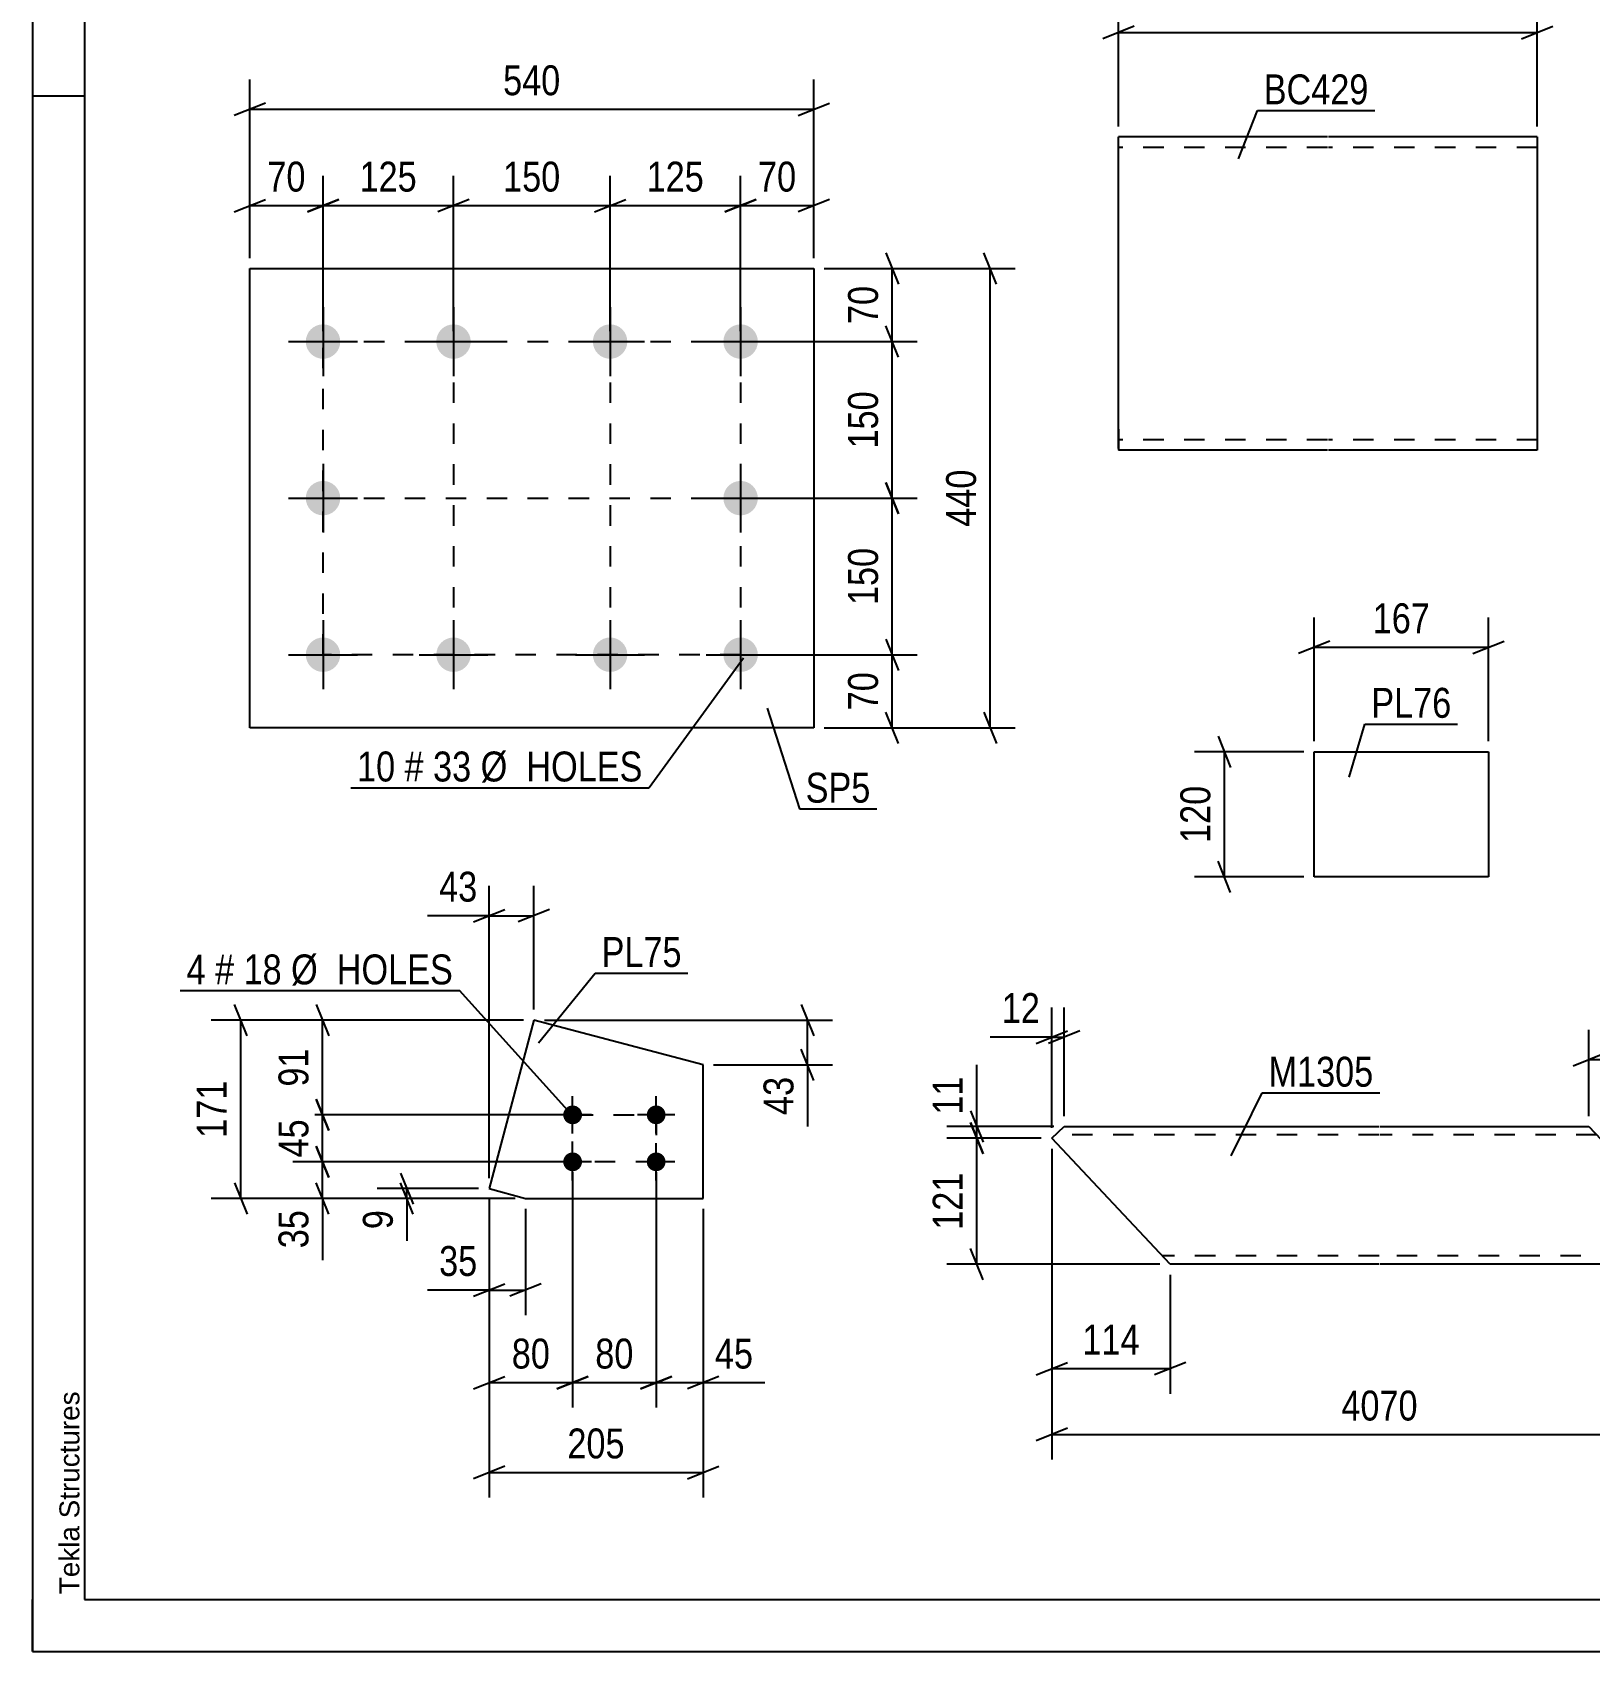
# Model space of a CAD drawing. Header units: millimetres. Extents: x 0 to 420, y 0 to 297.
# Drawn here: x 0 to 149.2, y 0 to 155.1 of the extents above; entities that cross this region are included whole.
import ezdxf

# ---------------------------------------------------------------- set-up
doc = ezdxf.new("R2010")
doc.units = ezdxf.units.MM
doc.linetypes.add('DXK_LINE_DOT2', pattern=[3.9198, 1.9599, -1.9599])
doc.styles.add('Arial', font='ARIAL.TTF', dxfattribs={"height": 0.2})
doc.styles.add('Arial Narrow', font='ARIALN.TTF', dxfattribs={"height": 0.2})

# ---------------------------------------------------------------- blocks, each defined once
blk = doc.blocks.new('Unknown-761646957-1135')
at = {"color": 5, "linetype": 'Continuous'}
for p, q in [((0, 297), (0, 0)), ((5, 292), (5, 5)), ((5, 149), (0, 149)), ((0, 0), (0, 5)), ((5, 5), (415, 5)), ((0, 0), (420, 0))]:
    blk.add_line(p, q, dxfattribs=at)
at = {"color": 174, "linetype": 'Continuous', "style": 'Arial'}
blk.add_text('Tekla Structures', height=1.9102, rotation=90, dxfattribs=at).set_placement((4.5, 5.5))
blk = doc.blocks.new('Part-761646957-10138 - 10105')
at = {"color": 2, "linetype": 'Continuous'}
for p, q in [((97.64, 49.18), (98.84, 50.31)), ((98.84, 50.31), (129, 50.31)), ((129.1, 50.31), (149.1, 50.31)), ((149.1, 50.31), (160.45, 38.24)), ((109, 37.11), (97.64, 49.18)), ((160.45, 38.24), (159.24, 37.11)), ((129, 37.11), (109, 37.11)), ((159.24, 37.11), (129.1, 37.11))]:
    blk.add_line(p, q, dxfattribs=at)
at = {"color": 7, "linetype": 'DXK_LINE_DOT2'}
for p, q in [((129, 49.51), (97.99, 49.51)), ((149.85, 49.51), (129.1, 49.51)), ((129, 37.91), (108.24, 37.91)), ((160.09, 37.91), (129.1, 37.91))]:
    blk.add_line(p, q, dxfattribs=at)
blk = doc.blocks.new('Part-761646957-10280 - 10279')
at = {"color": 2, "linetype": 'Continuous'}
for p, q in [((124.05, 145.1), (104.05, 145.1)), ((104.05, 117.1), (104.05, 145.1)), ((144.15, 145.1), (124.15, 145.1)), ((144.15, 145.1), (144.15, 115.1)), ((104.05, 117.1), (104.05, 115.1)), ((124.05, 115.1), (104.05, 115.1)), ((144.15, 115.1), (124.15, 115.1))]:
    blk.add_line(p, q, dxfattribs=at)
at = {"color": 7, "linetype": 'DXK_LINE_DOT2'}
for p, q in [((124.05, 144.1), (104.05, 144.1)), ((144.15, 144.1), (124.15, 144.1)), ((104.05, 115.25), (104.05, 117.1)), ((104.05, 116.1), (104.05, 116.18)), ((124.05, 116.1), (104.05, 116.1)), ((144.15, 116.1), (124.15, 116.1)), ((144.15, 116.1), (144.15, 116.18))]:
    blk.add_line(p, q, dxfattribs=at)
blk = doc.blocks.new('Bolt-761646957-10291 - 10289')
at = {"linetype": 'Continuous'}
for points in [[(27.84, 127.15, -1), (27.84, 123.85, -1)], [(40.34, 127.15, -1), (40.34, 123.85, -1)], [(55.34, 127.15, -1), (55.34, 123.85, -1)], [(67.84, 127.15, -1), (67.84, 123.85, -1)], [(27.84, 112.15, -1), (27.84, 108.85, -1)], [(67.84, 112.15, -1), (67.84, 108.85, -1)], [(27.84, 97.15, -1), (27.84, 93.85, -1)], [(40.34, 97.15, -1), (40.34, 93.85, -1)], [(55.34, 97.15, -1), (55.34, 93.85, -1)], [(67.84, 97.15, -1), (67.84, 93.85, -1)]]:
    blk.add_hatch(color=1, dxfattribs=at).paths.add_polyline_path(points)
at = {"color": 1, "linetype": 'Continuous'}
for p, q in [((27.84, 128.8), (27.84, 122.2)), ((40.34, 128.8), (40.34, 122.2)), ((55.34, 128.8), (55.34, 122.2)), ((67.84, 128.8), (67.84, 122.2)), ((24.54, 125.5), (31.14, 125.5)), ((37.04, 125.5), (43.64, 125.5)), ((52.04, 125.5), (58.64, 125.5)), ((64.54, 125.5), (71.14, 125.5)), ((27.84, 113.8), (27.84, 107.2)), ((67.84, 113.8), (67.84, 107.2)), ((24.54, 110.5), (31.14, 110.5)), ((64.54, 110.5), (71.14, 110.5)), ((27.84, 98.8), (27.84, 92.2)), ((40.34, 98.8), (40.34, 92.2)), ((55.34, 98.8), (55.34, 92.2)), ((67.84, 98.8), (67.84, 92.2)), ((24.54, 95.5), (31.14, 95.5)), ((37.04, 95.5), (43.64, 95.5)), ((52.04, 95.5), (58.64, 95.5)), ((64.54, 95.5), (71.14, 95.5))]:
    blk.add_line(p, q, dxfattribs=at)
blk = doc.blocks.new('Part-761646957-10290 - 10289')
at = {"color": 2, "linetype": 'Continuous'}
for p, q in [((20.84, 88.5), (20.84, 132.5)), ((20.84, 132.5), (74.84, 132.5)), ((74.84, 132.5), (74.84, 88.5)), ((74.84, 88.5), (20.84, 88.5))]:
    blk.add_line(p, q, dxfattribs=at)
blk = doc.blocks.new('Part-761646957-10337 - 10336')
at = {"color": 2, "linetype": 'Continuous'}
for p, q in [((122.78, 74.21), (122.78, 86.21)), ((122.78, 86.21), (139.49, 86.21)), ((139.49, 86.21), (139.49, 74.21)), ((139.49, 74.21), (122.78, 74.21))]:
    blk.add_line(p, q, dxfattribs=at)
blk = doc.blocks.new('Part-761646957-10398 - 10397')
at = {"color": 2, "linetype": 'Continuous'}
for p, q in [((48.04, 60.5), (43.74, 44.35)), ((64.25, 56.2), (48.04, 60.5)), ((64.25, 43.42), (64.25, 56.2)), ((43.74, 44.35), (47.25, 43.42)), ((47.25, 43.42), (64.25, 43.42))]:
    blk.add_line(p, q, dxfattribs=at)
blk = doc.blocks.new('Bolt-761646957-10399 - 10397')
at = {"linetype": 'Continuous'}
for points in [[(50.85, 51.42, -1), (52.65, 51.42, -1)], [(58.85, 51.42, -1), (60.65, 51.42, -1)], [(50.85, 46.92, -1), (52.65, 46.92, -1)], [(58.85, 46.92, -1), (60.65, 46.92, -1)]]:
    blk.add_hatch(color=1, dxfattribs=at).paths.add_polyline_path(points)
at = {"color": 1, "linetype": 'Continuous'}
for p, q in [((51.75, 49.62), (51.75, 53.22)), ((59.75, 49.62), (59.75, 53.22)), ((53.55, 51.42), (49.95, 51.42)), ((61.55, 51.42), (57.95, 51.42)), ((51.75, 45.12), (51.75, 48.72)), ((59.75, 45.12), (59.75, 48.72)), ((53.55, 46.92), (49.95, 46.92)), ((61.55, 46.92), (57.95, 46.92))]:
    blk.add_line(p, q, dxfattribs=at)
blk = doc.blocks.new('Line-761646957-12374 - 10289')
at = {"color": 1, "linetype": 'DXK_LINE_DOT2'}
blk.add_line((40.34, 125.5), (40.34, 96.5), dxfattribs=at)
blk = doc.blocks.new('Rectangle-761646957-12568 - 10397')
at = {"color": 1, "linetype": 'DXK_LINE_DOT2'}
blk.add_lwpolyline([(51.75, 51.42), (59.75, 51.42), (59.75, 46.92), (51.75, 46.92), (51.75, 51.42)], close=True, dxfattribs=at)
blk = doc.blocks.new('Line-761646957-12378 - 10289')
at = {"color": 1, "linetype": 'DXK_LINE_DOT2'}
blk.add_line((55.34, 125.5), (55.34, 95.5), dxfattribs=at)
blk = doc.blocks.new('Rectangle-761646957-12385 - 10289')
at = {"color": 1, "linetype": 'DXK_LINE_DOT2'}
blk.add_lwpolyline([(27.84, 125.5), (67.84, 125.5), (67.84, 95.5), (27.84, 95.5), (27.84, 125.5)], close=True, dxfattribs=at)
blk = doc.blocks.new('Line-761646957-12395 - 10289')
at = {"color": 1, "linetype": 'DXK_LINE_DOT2'}
blk.add_line((27.84, 110.5), (67.84, 110.5), dxfattribs=at)
blk = doc.blocks.new('StraightDimension-761646957-10432 - 10105')
at = {"color": 7, "linetype": 'Continuous'}
for p, q in [((97.64, 50.18), (97.64, 61.72)), ((98.84, 51.31), (98.84, 61.72)), ((96.14, 58.27), (99.14, 59.47)), ((100.34, 59.47), (97.34, 58.27)), ((97.64, 58.87), (98.84, 58.87))]:
    blk.add_line(p, q, dxfattribs=at)
at = {"color": 0}
blk.add_wipeout([(97.12, 59.62), (97.12, 63.82), (92.26, 63.82), (92.26, 59.62)], dxfattribs=at)
at = {"color": 7, "linetype": 'Continuous'}
blk.add_line((97.64, 58.87), (91.74, 58.87), dxfattribs=at)
blk.add_line((97.64, 58.87), (91.74, 58.87), dxfattribs=at)
at = {"color": 3, "style": 'Arial Narrow'}
blk.add_text('12', height=2.863, dxfattribs=at).set_placement((92.86, 60.22))
blk = doc.blocks.new('StraightDimension-761646957-10424 - 10105')
at = {"color": 7, "linetype": 'Continuous'}
for p, q in [((97.64, 48.18), (97.64, 24.71)), ((109, 36.11), (109, 24.71)), ((96.14, 26.51), (99.14, 27.71)), ((97.64, 27.11), (109, 27.11)), ((110.5, 27.71), (107.5, 26.51))]:
    blk.add_line(p, q, dxfattribs=at)
at = {"color": 0}
blk.add_wipeout([(106.66, 27.86), (106.66, 32.06), (99.98, 32.06), (99.98, 27.86)], dxfattribs=at)
at = {"color": 3, "style": 'Arial Narrow'}
blk.add_text('114', height=2.863, dxfattribs=at).set_placement((100.58, 28.46))
blk = doc.blocks.new('StraightDimension-761646957-10428 - 10105')
at = {"color": 7, "linetype": 'Continuous'}
for p, q in [((149.1, 51.31), (149.1, 59.57)), ((160.45, 39.24), (160.45, 59.57)), ((147.6, 56.12), (150.6, 57.32)), ((149.1, 56.72), (160.45, 56.72)), ((161.95, 57.32), (158.95, 56.12))]:
    blk.add_line(p, q, dxfattribs=at)
at = {"color": 0}
blk.add_wipeout([(158.11, 57.47), (158.11, 61.67), (151.43, 61.67), (151.43, 57.47)], dxfattribs=at)
at = {"color": 3, "style": 'Arial Narrow'}
blk.add_text('113', height=2.863, dxfattribs=at).set_placement((152.03, 58.07))
blk = doc.blocks.new('StraightDimension-761646957-12595 - 10105')
at = {"color": 7, "linetype": 'Continuous'}
for p, q in [((89.86, 51.81), (91.06, 48.81)), ((97.84, 50.31), (87.61, 50.31)), ((91.06, 47.68), (89.86, 50.68)), ((90.46, 49.18), (90.46, 50.31)), ((96.64, 49.18), (87.61, 49.18))]:
    blk.add_line(p, q, dxfattribs=at)
at = {"color": 0}
blk.add_wipeout([(89.71, 55.69), (85.51, 55.69), (85.51, 50.84), (89.71, 50.84)], dxfattribs=at)
at = {"color": 7, "linetype": 'Continuous'}
blk.add_line((90.46, 50.31), (90.46, 56.22), dxfattribs=at)
blk.add_line((90.46, 50.31), (90.46, 56.22), dxfattribs=at)
at = {"color": 3, "style": 'Arial Narrow'}
blk.add_text('11', height=2.863, rotation=90.0002, dxfattribs=at).set_placement((89.11, 51.44))
blk = doc.blocks.new('StraightDimension-761646957-10452 - 10105')
at = {"color": 7, "linetype": 'Continuous'}
for p, q in [((97.64, 48.18), (97.64, 18.39)), ((160.45, 37.24), (160.45, 18.39)), ((99.14, 21.39), (96.14, 20.19)), ((97.64, 20.79), (160.45, 20.79)), ((158.95, 20.19), (161.95, 21.39))]:
    blk.add_line(p, q, dxfattribs=at)
at = {"color": 0}
blk.add_wipeout([(133.3, 21.54), (133.3, 25.74), (124.79, 25.74), (124.79, 21.54)], dxfattribs=at)
at = {"color": 3, "style": 'Arial Narrow'}
blk.add_text('4070', height=2.863, dxfattribs=at).set_placement((125.39, 22.14))
blk = doc.blocks.new('StraightDimension-761646957-12596 - 10105')
at = {"color": 7, "linetype": 'Continuous'}
for p, q in [((89.86, 50.68), (91.06, 47.68)), ((96.64, 49.18), (87.61, 49.18)), ((90.46, 37.11), (90.46, 49.18)), ((91.06, 35.61), (89.86, 38.61)), ((108, 37.11), (87.61, 37.11))]:
    blk.add_line(p, q, dxfattribs=at)
at = {"color": 0}
blk.add_wipeout([(89.71, 46.49), (85.51, 46.49), (85.51, 39.81), (89.71, 39.81)], dxfattribs=at)
at = {"color": 3, "style": 'Arial Narrow'}
blk.add_text('121', height=2.863, rotation=90.0002, dxfattribs=at).set_placement((89.11, 40.41))
blk = doc.blocks.new('StraightDimension-761646957-10693 - 10279')
at = {"color": 7, "linetype": 'Continuous'}
for p, q in [((104.05, 146.1), (104.05, 157.95)), ((144.15, 146.1), (144.15, 157.95)), ((105.55, 155.7), (102.55, 154.5)), ((142.65, 154.5), (145.65, 155.7)), ((104.05, 155.1), (144.15, 155.1))]:
    blk.add_line(p, q, dxfattribs=at)
at = {"color": 0}
blk.add_wipeout([(129.27, 155.85), (129.27, 160.05), (118.93, 160.05), (118.93, 155.85)], dxfattribs=at)
at = {"color": 3, "style": 'Arial Narrow'}
blk.add_text('17707', height=2.863, dxfattribs=at).set_placement((119.53, 156.45))
blk = doc.blocks.new('StraightDimension-761646957-10713 - 10289')
at = {"color": 7, "linetype": 'Continuous'}
for p, q in [((92.34, 131), (91.14, 134)), ((75.84, 132.5), (94.14, 132.5)), ((91.74, 88.5), (91.74, 132.5)), ((91.14, 90), (92.34, 87)), ((75.84, 88.5), (94.14, 88.5))]:
    blk.add_line(p, q, dxfattribs=at)
at = {"color": 0}
blk.add_wipeout([(90.99, 113.85), (86.79, 113.85), (86.79, 107.16), (90.99, 107.16)], dxfattribs=at)
at = {"color": 3, "style": 'Arial Narrow'}
blk.add_text('440', height=2.863, rotation=90.0002, dxfattribs=at).set_placement((90.39, 107.76))
blk = doc.blocks.new('StraightDimension-761646957-10697 - 10289')
at = {"color": 7, "linetype": 'Continuous'}
for p, q in [((81.75, 134), (82.95, 131)), ((75.84, 132.5), (84.75, 132.5)), ((82.35, 125.5), (82.35, 132.5)), ((82.95, 124), (81.75, 127)), ((68.84, 125.5), (84.75, 125.5))]:
    blk.add_line(p, q, dxfattribs=at)
at = {"color": 0}
blk.add_wipeout([(81.6, 131.43), (77.4, 131.43), (77.4, 126.58), (81.6, 126.58)], dxfattribs=at)
at = {"color": 3, "style": 'Arial Narrow'}
blk.add_text('70', height=2.863, rotation=90.0002, dxfattribs=at).set_placement((81, 127.18))
blk = doc.blocks.new('StraightDimension-761646957-10698 - 10289')
at = {"color": 7, "linetype": 'Continuous'}
for p, q in [((82.95, 124), (81.75, 127)), ((68.84, 125.5), (84.75, 125.5)), ((82.35, 110.5), (82.35, 125.5)), ((81.75, 112), (82.95, 109)), ((68.84, 110.5), (84.75, 110.5))]:
    blk.add_line(p, q, dxfattribs=at)
at = {"color": 0}
blk.add_wipeout([(81.6, 121.35), (77.4, 121.35), (77.4, 114.66), (81.6, 114.66)], dxfattribs=at)
at = {"color": 3, "style": 'Arial Narrow'}
blk.add_text('150', height=2.863, rotation=90.0002, dxfattribs=at).set_placement((81, 115.26))
blk = doc.blocks.new('StraightDimension-761646957-10699 - 10289')
at = {"color": 7, "linetype": 'Continuous'}
for p, q in [((82.95, 109), (81.75, 112)), ((68.84, 110.5), (84.75, 110.5)), ((82.35, 95.5), (82.35, 110.5)), ((81.75, 97), (82.95, 94)), ((68.84, 95.5), (84.75, 95.5))]:
    blk.add_line(p, q, dxfattribs=at)
at = {"color": 0}
blk.add_wipeout([(81.6, 106.35), (77.4, 106.35), (77.4, 99.66), (81.6, 99.66)], dxfattribs=at)
at = {"color": 3, "style": 'Arial Narrow'}
blk.add_text('150', height=2.863, rotation=90.0002, dxfattribs=at).set_placement((81, 100.26))
blk = doc.blocks.new('StraightDimension-761646957-10700 - 10289')
at = {"color": 7, "linetype": 'Continuous'}
for p, q in [((81.75, 97), (82.95, 94)), ((68.84, 95.5), (84.75, 95.5)), ((82.35, 88.5), (82.35, 95.5)), ((82.95, 87), (81.75, 90)), ((75.84, 88.5), (84.75, 88.5))]:
    blk.add_line(p, q, dxfattribs=at)
at = {"color": 0}
blk.add_wipeout([(81.6, 94.43), (77.4, 94.43), (77.4, 89.58), (81.6, 89.58)], dxfattribs=at)
at = {"color": 3, "style": 'Arial Narrow'}
blk.add_text('70', height=2.863, rotation=90.0002, dxfattribs=at).set_placement((81, 90.18))
blk = doc.blocks.new('StraightDimension-761646957-10717 - 10289')
at = {"color": 7, "linetype": 'Continuous'}
for p, q in [((67.84, 126.5), (67.84, 141.37)), ((74.84, 133.5), (74.84, 141.37)), ((66.34, 137.92), (69.34, 139.12)), ((67.84, 138.52), (74.84, 138.52)), ((76.34, 139.12), (73.34, 137.92))]:
    blk.add_line(p, q, dxfattribs=at)
at = {"color": 0}
blk.add_wipeout([(73.76, 139.27), (73.76, 143.47), (68.91, 143.47), (68.91, 139.27)], dxfattribs=at)
at = {"color": 3, "style": 'Arial Narrow'}
blk.add_text('70', height=2.863, dxfattribs=at).set_placement((69.51, 139.87))
blk = doc.blocks.new('StraightDimension-761646957-10718 - 10289')
at = {"color": 7, "linetype": 'Continuous'}
for p, q in [((55.34, 126.5), (55.34, 141.37)), ((67.84, 126.5), (67.84, 141.37)), ((53.84, 137.92), (56.84, 139.12)), ((55.34, 138.52), (67.84, 138.52)), ((69.34, 139.12), (66.34, 137.92))]:
    blk.add_line(p, q, dxfattribs=at)
at = {"color": 0}
blk.add_wipeout([(64.93, 139.27), (64.93, 143.47), (58.24, 143.47), (58.24, 139.27)], dxfattribs=at)
at = {"color": 3, "style": 'Arial Narrow'}
blk.add_text('125', height=2.863, dxfattribs=at).set_placement((58.84, 139.87))
blk = doc.blocks.new('StraightDimension-761646957-10719 - 10289')
at = {"color": 7, "linetype": 'Continuous'}
for p, q in [((40.34, 126.5), (40.34, 141.37)), ((55.34, 126.5), (55.34, 141.37)), ((41.84, 139.12), (38.84, 137.92)), ((40.34, 138.52), (55.34, 138.52)), ((53.84, 137.92), (56.84, 139.12))]:
    blk.add_line(p, q, dxfattribs=at)
at = {"color": 0}
blk.add_wipeout([(51.18, 139.27), (51.18, 143.47), (44.49, 143.47), (44.49, 139.27)], dxfattribs=at)
at = {"color": 3, "style": 'Arial Narrow'}
blk.add_text('150', height=2.863, dxfattribs=at).set_placement((45.09, 139.87))
blk = doc.blocks.new('StraightDimension-761646957-10720 - 10289')
at = {"color": 7, "linetype": 'Continuous'}
for p, q in [((27.84, 126.5), (27.84, 141.37)), ((40.34, 126.5), (40.34, 141.37)), ((26.34, 137.92), (29.34, 139.12)), ((27.84, 138.52), (40.34, 138.52)), ((41.84, 139.12), (38.84, 137.92))]:
    blk.add_line(p, q, dxfattribs=at)
at = {"color": 0}
blk.add_wipeout([(37.43, 139.27), (37.43, 143.47), (30.74, 143.47), (30.74, 139.27)], dxfattribs=at)
at = {"color": 3, "style": 'Arial Narrow'}
blk.add_text('125', height=2.863, dxfattribs=at).set_placement((31.34, 139.87))
blk = doc.blocks.new('StraightDimension-761646957-10721 - 10289')
at = {"color": 7, "linetype": 'Continuous'}
for p, q in [((20.84, 133.5), (20.84, 141.37)), ((27.84, 126.5), (27.84, 141.37)), ((19.34, 137.92), (22.34, 139.12)), ((20.84, 138.52), (27.84, 138.52)), ((29.34, 139.12), (26.34, 137.92))]:
    blk.add_line(p, q, dxfattribs=at)
at = {"color": 0}
blk.add_wipeout([(26.76, 139.27), (26.76, 143.47), (21.91, 143.47), (21.91, 139.27)], dxfattribs=at)
at = {"color": 3, "style": 'Arial Narrow'}
blk.add_text('70', height=2.863, dxfattribs=at).set_placement((22.51, 139.87))
blk = doc.blocks.new('StraightDimension-761646957-10737 - 10289')
at = {"color": 7, "linetype": 'Continuous'}
for p, q in [((20.84, 133.5), (20.84, 150.6)), ((74.84, 133.5), (74.84, 150.6)), ((22.34, 148.35), (19.34, 147.15)), ((20.84, 147.75), (74.84, 147.75)), ((73.34, 147.15), (76.34, 148.35))]:
    blk.add_line(p, q, dxfattribs=at)
at = {"color": 0}
blk.add_wipeout([(51.18, 148.5), (51.18, 152.7), (44.49, 152.7), (44.49, 148.5)], dxfattribs=at)
at = {"color": 3, "style": 'Arial Narrow'}
blk.add_text('540', height=2.863, dxfattribs=at).set_placement((45.09, 149.1))
blk = doc.blocks.new('StraightDimension-761646957-10761 - 10336')
at = {"color": 7, "linetype": 'Continuous'}
for p, q in [((122.78, 87.21), (122.78, 99.06)), ((139.49, 87.21), (139.49, 99.06)), ((124.28, 96.81), (121.28, 95.61)), ((122.78, 96.21), (139.49, 96.21)), ((137.99, 95.61), (140.99, 96.81))]:
    blk.add_line(p, q, dxfattribs=at)
at = {"color": 0}
blk.add_wipeout([(134.48, 96.96), (134.48, 101.16), (127.79, 101.16), (127.79, 96.96)], dxfattribs=at)
at = {"color": 3, "style": 'Arial Narrow'}
blk.add_text('167', height=2.863, dxfattribs=at).set_placement((128.39, 97.56))
blk = doc.blocks.new('StraightDimension-761646957-10757 - 10336')
at = {"color": 7, "linetype": 'Continuous'}
for p, q in [((113.58, 87.71), (114.78, 84.71)), ((121.78, 86.21), (111.33, 86.21)), ((114.18, 74.21), (114.18, 86.21)), ((114.78, 72.71), (113.58, 75.71)), ((121.78, 74.21), (111.33, 74.21))]:
    blk.add_line(p, q, dxfattribs=at)
at = {"color": 0}
blk.add_wipeout([(113.43, 83.55), (109.23, 83.55), (109.23, 76.87), (113.43, 76.87)], dxfattribs=at)
at = {"color": 3, "style": 'Arial Narrow'}
blk.add_text('120', height=2.863, rotation=90.0002, dxfattribs=at).set_placement((112.83, 77.47))
blk = doc.blocks.new('StraightDimension-761646957-10829 - 10397')
at = {"color": 7, "linetype": 'Continuous'}
for p, q in [((43.74, 43.35), (43.74, 32.24)), ((47.25, 42.42), (47.25, 32.24)), ((42.24, 34.04), (45.24, 35.24)), ((43.74, 34.64), (47.25, 34.64)), ((48.75, 35.24), (45.75, 34.04))]:
    blk.add_line(p, q, dxfattribs=at)
at = {"color": 0}
blk.add_wipeout([(43.22, 35.39), (43.22, 39.59), (38.36, 39.59), (38.36, 35.39)], dxfattribs=at)
at = {"color": 7, "linetype": 'Continuous'}
blk.add_line((43.74, 34.64), (37.84, 34.64), dxfattribs=at)
blk.add_line((43.74, 34.64), (37.84, 34.64), dxfattribs=at)
at = {"color": 3, "style": 'Arial Narrow'}
blk.add_text('35', height=2.863, dxfattribs=at).set_placement((38.96, 35.99))
blk = doc.blocks.new('StraightDimension-761646957-10837 - 10397')
at = {"color": 7, "linetype": 'Continuous'}
for p, q in [((35.27, 45.85), (36.47, 42.85)), ((42.74, 44.35), (33.02, 44.35)), ((36.47, 41.92), (35.27, 44.92)), ((35.87, 43.42), (35.87, 44.35)), ((46.25, 43.42), (33.02, 43.42))]:
    blk.add_line(p, q, dxfattribs=at)
at = {"color": 0}
blk.add_wipeout([(35.12, 42.89), (30.92, 42.89), (30.92, 39.87), (35.12, 39.87)], dxfattribs=at)
at = {"color": 7, "linetype": 'Continuous'}
blk.add_line((35.87, 43.42), (35.87, 39.34), dxfattribs=at)
blk.add_line((35.87, 43.42), (35.87, 39.34), dxfattribs=at)
at = {"color": 3, "style": 'Arial Narrow'}
blk.add_text('9', height=2.86, rotation=90.0002, dxfattribs=at).set_placement((34.52, 40.47))
blk = doc.blocks.new('StraightDimension-761646957-10833 - 10397')
at = {"color": 7, "linetype": 'Continuous'}
for p, q in [((49.04, 60.5), (76.65, 60.5)), ((73.65, 62), (74.85, 59)), ((74.25, 56.2), (74.25, 60.5)), ((74.85, 54.7), (73.65, 57.7)), ((65.25, 56.2), (76.65, 56.2))]:
    blk.add_line(p, q, dxfattribs=at)
at = {"color": 0}
blk.add_wipeout([(73.5, 55.67), (69.3, 55.67), (69.3, 50.81), (73.5, 50.81)], dxfattribs=at)
at = {"color": 7, "linetype": 'Continuous'}
blk.add_line((74.25, 56.2), (74.25, 50.29), dxfattribs=at)
blk.add_line((74.25, 56.2), (74.25, 50.29), dxfattribs=at)
at = {"color": 3, "style": 'Arial Narrow'}
blk.add_text('43', height=2.863, rotation=90.0002, dxfattribs=at).set_placement((72.9, 51.41))
blk = doc.blocks.new('StraightDimension-761646957-10825 - 10397')
at = {"color": 7, "linetype": 'Continuous'}
for p, q in [((43.74, 45.35), (43.74, 73.35)), ((48.04, 61.5), (48.04, 73.35)), ((42.24, 69.9), (45.24, 71.1)), ((43.74, 70.5), (48.04, 70.5)), ((49.54, 71.1), (46.54, 69.9))]:
    blk.add_line(p, q, dxfattribs=at)
at = {"color": 0}
blk.add_wipeout([(43.22, 71.25), (43.22, 75.45), (38.36, 75.45), (38.36, 71.25)], dxfattribs=at)
at = {"color": 7, "linetype": 'Continuous'}
blk.add_line((43.74, 70.5), (37.84, 70.5), dxfattribs=at)
blk.add_line((43.74, 70.5), (37.84, 70.5), dxfattribs=at)
at = {"color": 3, "style": 'Arial Narrow'}
blk.add_text('43', height=2.863, dxfattribs=at).set_placement((38.96, 71.85))
blk = doc.blocks.new('StraightDimension-761646957-10841 - 10397')
at = {"color": 7, "linetype": 'Continuous'}
for p, q in [((59.75, 45.92), (59.75, 23.37)), ((64.25, 42.42), (64.25, 23.37)), ((58.25, 25.17), (61.25, 26.37)), ((59.75, 25.77), (64.25, 25.77)), ((65.75, 26.37), (62.75, 25.17))]:
    blk.add_line(p, q, dxfattribs=at)
at = {"color": 0}
blk.add_wipeout([(69.63, 26.52), (69.63, 30.72), (64.78, 30.72), (64.78, 26.52)], dxfattribs=at)
at = {"color": 7, "linetype": 'Continuous'}
blk.add_line((64.25, 25.77), (70.16, 25.77), dxfattribs=at)
blk.add_line((64.25, 25.77), (70.16, 25.77), dxfattribs=at)
at = {"color": 3, "style": 'Arial Narrow'}
blk.add_text('45', height=2.863, dxfattribs=at).set_placement((65.38, 27.12))
blk = doc.blocks.new('StraightDimension-761646957-10842 - 10397')
at = {"color": 7, "linetype": 'Continuous'}
for p, q in [((51.75, 45.92), (51.75, 23.37)), ((59.75, 45.92), (59.75, 23.37)), ((50.25, 25.17), (53.25, 26.37)), ((51.75, 25.77), (59.75, 25.77)), ((61.25, 26.37), (58.25, 25.17))]:
    blk.add_line(p, q, dxfattribs=at)
at = {"color": 0}
blk.add_wipeout([(58.18, 26.52), (58.18, 30.72), (53.32, 30.72), (53.32, 26.52)], dxfattribs=at)
at = {"color": 3, "style": 'Arial Narrow'}
blk.add_text('80', height=2.863, dxfattribs=at).set_placement((53.92, 27.12))
blk = doc.blocks.new('StraightDimension-761646957-10843 - 10397')
at = {"color": 7, "linetype": 'Continuous'}
for p, q in [((51.75, 45.92), (51.75, 23.37)), ((43.74, 43.35), (43.74, 23.37)), ((42.24, 25.17), (45.24, 26.37)), ((43.74, 25.77), (51.75, 25.77)), ((53.25, 26.37), (50.25, 25.17))]:
    blk.add_line(p, q, dxfattribs=at)
at = {"color": 0}
blk.add_wipeout([(50.17, 26.52), (50.17, 30.72), (45.32, 30.72), (45.32, 26.52)], dxfattribs=at)
at = {"color": 3, "style": 'Arial Narrow'}
blk.add_text('80', height=2.863, dxfattribs=at).set_placement((45.92, 27.12))
blk = doc.blocks.new('StraightDimension-761646957-10853 - 10397')
at = {"color": 7, "linetype": 'Continuous'}
for p, q in [((43.74, 43.35), (43.74, 14.76)), ((64.25, 42.42), (64.25, 14.76)), ((45.24, 17.76), (42.24, 16.56)), ((43.74, 17.16), (64.25, 17.16)), ((62.75, 16.56), (65.75, 17.76))]:
    blk.add_line(p, q, dxfattribs=at)
at = {"color": 0}
blk.add_wipeout([(57.34, 17.91), (57.34, 22.11), (50.65, 22.11), (50.65, 17.91)], dxfattribs=at)
at = {"color": 3, "style": 'Arial Narrow'}
blk.add_text('205', height=2.863, dxfattribs=at).set_placement((51.25, 18.51))
blk = doc.blocks.new('StraightDimension-761646957-10857 - 10397')
at = {"color": 7, "linetype": 'Continuous'}
for p, q in [((47.04, 60.5), (24.94, 60.5)), ((27.19, 62), (28.39, 59)), ((27.79, 51.42), (27.79, 60.5)), ((28.39, 49.92), (27.19, 52.92)), ((50.75, 51.42), (24.94, 51.42))]:
    blk.add_line(p, q, dxfattribs=at)
at = {"color": 0}
blk.add_wipeout([(27.04, 58.39), (22.84, 58.39), (22.84, 53.53), (27.04, 53.53)], dxfattribs=at)
at = {"color": 3, "style": 'Arial Narrow'}
blk.add_text('91', height=2.863, rotation=90.0002, dxfattribs=at).set_placement((26.44, 54.13))
blk = doc.blocks.new('StraightDimension-761646957-10858 - 10397')
at = {"color": 7, "linetype": 'Continuous'}
for p, q in [((27.19, 52.92), (28.39, 49.92)), ((50.75, 51.42), (24.94, 51.42)), ((27.79, 46.92), (27.79, 51.42)), ((28.39, 45.42), (27.19, 48.42)), ((50.75, 46.92), (24.94, 46.92))]:
    blk.add_line(p, q, dxfattribs=at)
at = {"color": 0}
blk.add_wipeout([(27.04, 51.6), (22.84, 51.6), (22.84, 46.74), (27.04, 46.74)], dxfattribs=at)
at = {"color": 3, "style": 'Arial Narrow'}
blk.add_text('45', height=2.863, rotation=90.0002, dxfattribs=at).set_placement((26.44, 47.34))
blk = doc.blocks.new('StraightDimension-761646957-10859 - 10397')
at = {"color": 7, "linetype": 'Continuous'}
for p, q in [((27.19, 48.42), (28.39, 45.42)), ((50.75, 46.92), (24.94, 46.92)), ((27.79, 43.42), (27.79, 46.92)), ((28.39, 41.92), (27.19, 44.92)), ((46.25, 43.42), (24.94, 43.42))]:
    blk.add_line(p, q, dxfattribs=at)
at = {"color": 0}
blk.add_wipeout([(27.04, 42.89), (22.84, 42.89), (22.84, 38.04), (27.04, 38.04)], dxfattribs=at)
at = {"color": 7, "linetype": 'Continuous'}
blk.add_line((27.79, 43.42), (27.79, 37.51), dxfattribs=at)
blk.add_line((27.79, 43.42), (27.79, 37.51), dxfattribs=at)
at = {"color": 3, "style": 'Arial Narrow'}
blk.add_text('35', height=2.863, rotation=90.0002, dxfattribs=at).set_placement((26.44, 38.64))
blk = doc.blocks.new('StraightDimension-761646957-10869 - 10397')
at = {"color": 7, "linetype": 'Continuous'}
for p, q in [((47.04, 60.5), (17.11, 60.5)), ((20.56, 59), (19.36, 62)), ((19.96, 43.42), (19.96, 60.5)), ((19.36, 44.92), (20.56, 41.92)), ((46.25, 43.42), (17.11, 43.42))]:
    blk.add_line(p, q, dxfattribs=at)
at = {"color": 0}
blk.add_wipeout([(19.21, 55.3), (15.01, 55.3), (15.01, 48.62), (19.21, 48.62)], dxfattribs=at)
at = {"color": 3, "style": 'Arial Narrow'}
blk.add_text('171', height=2.863, rotation=90.0002, dxfattribs=at).set_placement((18.61, 49.22))
blk = doc.blocks.new('Mark-761646957-10872 - 10105')
at = {"color": 0}
blk.add_wipeout([(128.46, 54.12), (128.46, 57.12), (118.41, 57.12), (118.41, 54.12)], dxfattribs=at)
blk.add_wipeout([(128.46, 54.12), (128.46, 57.12), (118.41, 57.12), (118.41, 54.12)], dxfattribs=at)
at = {"color": 30, "linetype": 'Continuous'}
for p, q in [((114.84, 47.49), (117.81, 53.52)), ((117.81, 53.52), (129.06, 53.52))]:
    blk.add_line(p, q, dxfattribs=at)
at = {"color": 3, "style": 'Arial Narrow'}
blk.add_text('M1305', height=2.863, dxfattribs=at).set_placement((118.41, 54.12))
blk = doc.blocks.new('Mark-761646957-10943 - 10279')
at = {"color": 0}
blk.add_wipeout([(128, 148.23), (128, 151.23), (117.95, 151.23), (117.95, 148.23)], dxfattribs=at)
blk.add_wipeout([(128, 148.23), (128, 151.23), (117.95, 151.23), (117.95, 148.23)], dxfattribs=at)
at = {"color": 30, "linetype": 'Continuous'}
for p, q in [((115.52, 143.02), (117.35, 147.63)), ((117.35, 147.63), (128.6, 147.63))]:
    blk.add_line(p, q, dxfattribs=at)
at = {"color": 3, "style": 'Arial Narrow'}
blk.add_text('BC429', height=2.863, dxfattribs=at).set_placement((117.95, 148.23))
blk = doc.blocks.new('Mark-761646957-10952 - 10289')
at = {"color": 0}
blk.add_wipeout([(80.28, 81.33), (80.28, 84.33), (74.07, 84.33), (74.07, 81.33)], dxfattribs=at)
blk.add_wipeout([(80.28, 81.33), (80.28, 84.33), (74.07, 84.33), (74.07, 81.33)], dxfattribs=at)
at = {"color": 30, "linetype": 'Continuous'}
for p, q in [((70.39, 90.37), (73.47, 80.73)), ((73.47, 80.73), (80.88, 80.73))]:
    blk.add_line(p, q, dxfattribs=at)
at = {"color": 3, "style": 'Arial Narrow'}
blk.add_text('SP5', height=2.863, dxfattribs=at).set_placement((74.07, 81.33))
blk = doc.blocks.new('Mark-761646957-10955 - 10289')
at = {"color": 0}
for points in [[(34.75, 83.36), (34.75, 86.36), (31.1, 86.36), (31.1, 83.36)], [(37.48, 83.36), (37.48, 86.36), (35.65, 86.36), (35.65, 83.36)], [(42.04, 83.36), (42.04, 86.36), (38.38, 86.36), (38.38, 83.36)], [(58.47, 83.36), (58.47, 86.36), (42.94, 86.36), (42.94, 83.36)]]:
    blk.add_wipeout(points, dxfattribs=at)
for points in [[(34.75, 83.36), (34.75, 86.36), (31.1, 86.36), (31.1, 83.36)], [(37.48, 83.36), (37.48, 86.36), (35.65, 86.36), (35.65, 83.36)], [(42.04, 83.36), (42.04, 86.36), (38.38, 86.36), (38.38, 83.36)], [(58.47, 83.36), (58.47, 86.36), (42.94, 86.36), (42.94, 83.36)]]:
    blk.add_wipeout(points, dxfattribs=at)
at = {"color": 7, "linetype": 'Continuous'}
for p in [(68.12, 95.18), (30.5, 82.76)]:
    blk.add_line(p, (59.07, 82.76), dxfattribs=at)
at = {"color": 3, "style": 'Arial Narrow'}
for s, height, p in [('10', 2.863, (31.1, 83.36)), ('#', 2.86, (35.65, 83.36)), ('33', 2.863, (38.38, 83.36)), ('Ø  HOLES', 2.863, (42.94, 83.36))]:
    blk.add_text(s, height=height, dxfattribs=at).set_placement(p)
blk = doc.blocks.new('Mark-761646957-10959 - 10336')
at = {"color": 0}
blk.add_wipeout([(135.92, 89.46), (135.92, 92.46), (128.25, 92.46), (128.25, 89.46)], dxfattribs=at)
blk.add_wipeout([(135.92, 89.46), (135.92, 92.46), (128.25, 92.46), (128.25, 89.46)], dxfattribs=at)
at = {"color": 30, "linetype": 'Continuous'}
for p, q in [((126.15, 83.78), (127.65, 88.86)), ((127.65, 88.86), (136.52, 88.86))]:
    blk.add_line(p, q, dxfattribs=at)
at = {"color": 3, "style": 'Arial Narrow'}
blk.add_text('PL76', height=2.863, dxfattribs=at).set_placement((128.25, 89.46))
blk = doc.blocks.new('Mark-761646957-10979 - 10397')
at = {"color": 0}
blk.add_wipeout([(62.2, 65.59), (62.2, 68.59), (54.52, 68.59), (54.52, 65.59)], dxfattribs=at)
blk.add_wipeout([(62.2, 65.59), (62.2, 68.59), (54.52, 68.59), (54.52, 65.59)], dxfattribs=at)
at = {"color": 30, "linetype": 'Continuous'}
for p, q in [((48.49, 58.32), (53.92, 64.99)), ((53.92, 64.99), (62.8, 64.99))]:
    blk.add_line(p, q, dxfattribs=at)
at = {"color": 3, "style": 'Arial Narrow'}
blk.add_text('PL75', height=2.863, dxfattribs=at).set_placement((54.52, 65.59))
blk = doc.blocks.new('Mark-761646957-10982 - 10397')
at = {"color": 0}
for points in [[(16.6, 63.92), (16.6, 66.92), (14.77, 66.92), (14.77, 63.92)], [(19.33, 63.92), (19.33, 66.92), (17.5, 66.92), (17.5, 63.92)], [(23.88, 63.92), (23.88, 66.92), (20.23, 66.92), (20.23, 63.92)], [(40.31, 63.92), (40.31, 66.92), (24.78, 66.92), (24.78, 63.92)]]:
    blk.add_wipeout(points, dxfattribs=at)
for points in [[(16.6, 63.92), (16.6, 66.92), (14.77, 66.92), (14.77, 63.92)], [(19.33, 63.92), (19.33, 66.92), (17.5, 66.92), (17.5, 63.92)], [(23.88, 63.92), (23.88, 66.92), (20.23, 66.92), (20.23, 63.92)], [(40.31, 63.92), (40.31, 66.92), (24.78, 66.92), (24.78, 63.92)]]:
    blk.add_wipeout(points, dxfattribs=at)
at = {"color": 7, "linetype": 'Continuous'}
for p in [(14.17, 63.32), (51.91, 51.18)]:
    blk.add_line(p, (40.91, 63.32), dxfattribs=at)
at = {"color": 3, "style": 'Arial Narrow'}
for s, height, p in [('4', 2.86, (14.77, 63.92)), ('#', 2.86, (17.5, 63.92)), ('18', 2.863, (20.23, 63.92)), ('Ø  HOLES', 2.863, (24.78, 63.92))]:
    blk.add_text(s, height=height, dxfattribs=at).set_placement(p)

msp = doc.modelspace()

# ---------------------------------------------------------------- block references
for name in ['Unknown-761646957-1135', 'Part-761646957-10280 - 10279', 'Part-761646957-10290 - 10289', 'Bolt-761646957-10291 - 10289', 'Rectangle-761646957-12385 - 10289', 'Line-761646957-12374 - 10289', 'Line-761646957-12378 - 10289', 'Line-761646957-12395 - 10289', 'Part-761646957-10337 - 10336', 'Part-761646957-10398 - 10397', 'Bolt-761646957-10399 - 10397', 'Rectangle-761646957-12568 - 10397', 'Part-761646957-10138 - 10105']:
    msp.add_blockref(name, (0, 0))

# ---------------------------------------------------------------- next in the draw order: block references
for name in ['StraightDimension-761646957-10693 - 10279', 'StraightDimension-761646957-10713 - 10289', 'StraightDimension-761646957-10761 - 10336', 'StraightDimension-761646957-10432 - 10105', 'StraightDimension-761646957-10833 - 10397', 'StraightDimension-761646957-10428 - 10105', 'StraightDimension-761646957-10424 - 10105', 'StraightDimension-761646957-10841 - 10397', 'StraightDimension-761646957-10829 - 10397']:
    msp.add_blockref(name, (0, 0))

# ---------------------------------------------------------------- next in the draw order: block references
for name in ['Mark-761646957-10943 - 10279', 'StraightDimension-761646957-10697 - 10289', 'Mark-761646957-10959 - 10336', 'StraightDimension-761646957-10757 - 10336', 'StraightDimension-761646957-12595 - 10105', 'StraightDimension-761646957-10837 - 10397']:
    msp.add_blockref(name, (0, 0))

# ---------------------------------------------------------------- next in the draw order: block references
for name in ['StraightDimension-761646957-10698 - 10289', 'StraightDimension-761646957-10825 - 10397', 'StraightDimension-761646957-10452 - 10105']:
    msp.add_blockref(name, (0, 0))

# ---------------------------------------------------------------- next in the draw order: block references
for name in ['StraightDimension-761646957-10717 - 10289', 'StraightDimension-761646957-10699 - 10289', 'StraightDimension-761646957-10857 - 10397', 'Mark-761646957-10872 - 10105', 'StraightDimension-761646957-12596 - 10105', 'StraightDimension-761646957-10842 - 10397']:
    msp.add_blockref(name, (0, 0))

# ---------------------------------------------------------------- next in the draw order: block references
for name in ['StraightDimension-761646957-10718 - 10289', 'StraightDimension-761646957-10700 - 10289', 'Mark-761646957-10979 - 10397', 'StraightDimension-761646957-10843 - 10397']:
    msp.add_blockref(name, (0, 0))

# ---------------------------------------------------------------- next in the draw order: block references
for name in ['StraightDimension-761646957-10719 - 10289', 'Mark-761646957-10955 - 10289', 'Mark-761646957-10952 - 10289', 'StraightDimension-761646957-10858 - 10397', 'StraightDimension-761646957-10853 - 10397']:
    msp.add_blockref(name, (0, 0))

# ---------------------------------------------------------------- next in the draw order: block references
for name in ['StraightDimension-761646957-10720 - 10289', 'StraightDimension-761646957-10859 - 10397']:
    msp.add_blockref(name, (0, 0))

# ---------------------------------------------------------------- next in the draw order: block references
for name in ['StraightDimension-761646957-10721 - 10289', 'StraightDimension-761646957-10869 - 10397']:
    msp.add_blockref(name, (0, 0))

# ---------------------------------------------------------------- next in the draw order: block references
for name in ['StraightDimension-761646957-10737 - 10289', 'Mark-761646957-10982 - 10397']:
    msp.add_blockref(name, (0, 0))

doc.saveas('drawing.dxf')
